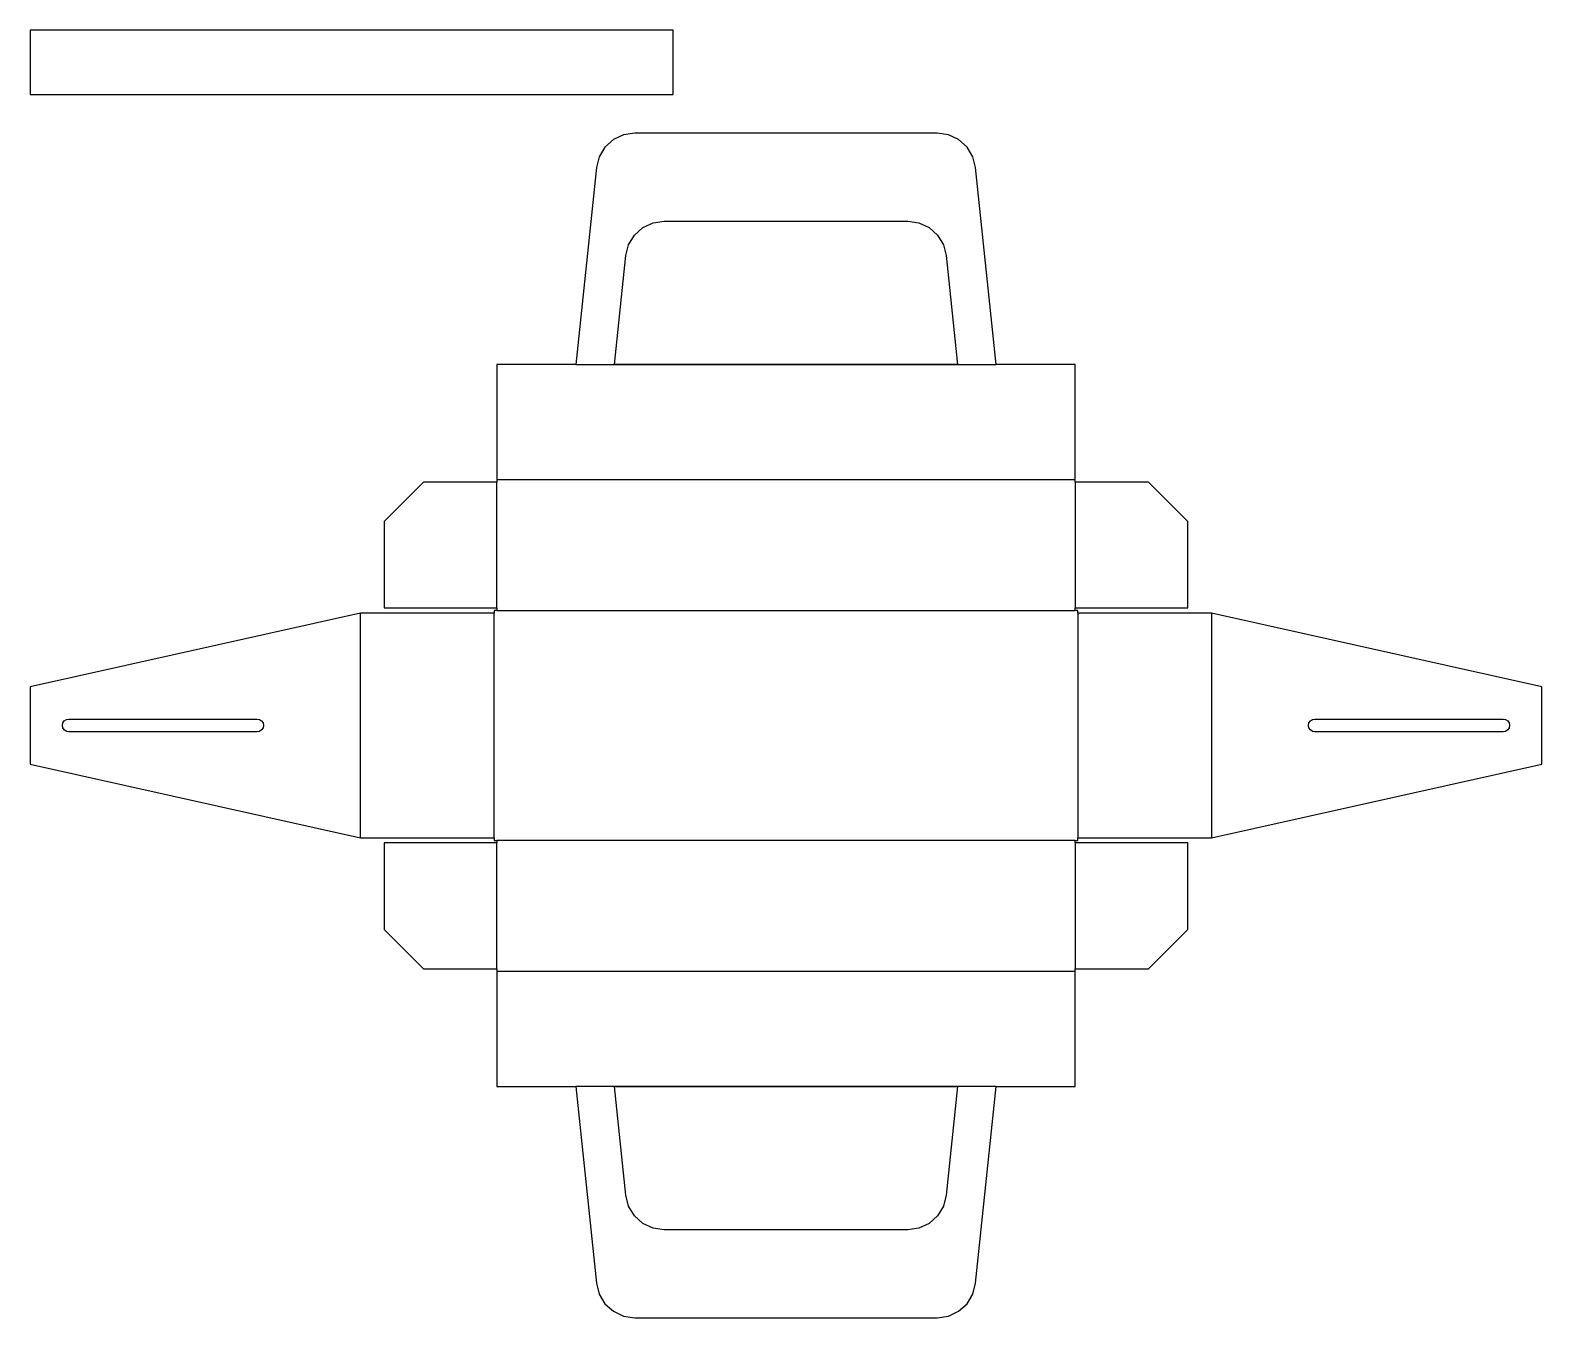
# Model space of a CAD drawing. Header units: millimetres. Extents: x 5 to 240, y 5 to 205.
import ezdxf

# ---------------------------------------------------------------- set-up
doc = ezdxf.new("R2010")
doc.units = ezdxf.units.MM
for name, color, linetype in [('CREASE', 5, 'CONTINUOUS'), ('CUT', 1, 'CONTINUOUS'), ('ENGRAVE', 7, 'CONTINUOUS')]:
    doc.layers.add(name, color=color, linetype=linetype)

msp = doc.modelspace()

# ---------------------------------------------------------------- linework, layer by layer
at = {"layer": 'CREASE'}
for points in [[(89.846, 153.28), (155.194, 153.28)], [(77.54, 135.4), (167.5, 135.4)], [(77.54, 115.42), (77.54, 135)], [(167.5, 135), (167.5, 115.42)], [(56.38, 79.66), (56.38, 114.62)], [(77.14, 79.66), (77.14, 114.62)], [(77.54, 115.02), (167.5, 115.02)], [(167.9, 114.62), (167.9, 79.66)], [(188.66, 114.62), (188.66, 79.66)], [(167.5, 79.26), (77.54, 79.26)], [(77.54, 59.28), (77.54, 78.86)], [(167.5, 78.86), (167.5, 59.28)], [(167.5, 58.88), (77.54, 58.88)], [(155.194, 41), (89.846, 41)]]:
    msp.add_lwpolyline(points, dxfattribs=at)
at = {"layer": 'CUT'}
for points in [[(77.14, 79.26), (77.54, 79.26), (77.54, 78.86), (60.06, 78.86), (60.06, 65.398), (66.178, 59.28), (77.54, 59.28), (77.54, 41), (89.846, 41), (93.031, 10.379), (93.466, 8.68), (94.373, 7.178), (95.676, 6.004), (97.263, 5.257), (98.999, 5), (146.041, 5), (147.777, 5.257), (149.364, 6.004), (150.667, 7.178), (151.574, 8.68), (152.009, 10.379), (155.194, 41), (167.5, 41), (167.5, 59.28), (178.862, 59.28), (184.98, 65.398), (184.98, 78.86), (167.5, 78.86), (167.5, 79.26), (167.9, 79.26), (167.9, 79.66), (188.66, 79.66), (240.04, 91.14), (240.04, 103.14), (188.66, 114.62), (167.9, 114.62), (167.9, 115.02), (167.5, 115.02), (167.5, 115.42), (184.98, 115.42), (184.98, 128.882), (178.862, 135), (167.5, 135), (167.5, 153.28), (155.194, 153.28), (152.009, 183.901), (151.574, 185.6), (150.667, 187.102), (149.364, 188.276), (147.777, 189.024), (146.041, 189.28), (98.999, 189.28), (97.263, 189.024), (95.676, 188.276), (94.373, 187.102), (93.466, 185.6), (93.031, 183.901), (89.846, 153.28), (77.54, 153.28), (77.54, 135), (66.178, 135), (60.06, 128.882), (60.06, 115.42), (77.54, 115.42), (77.54, 115.02), (77.14, 115.02), (77.14, 114.62), (56.38, 114.62), (5, 103.14), (5, 91.14), (56.38, 79.66), (77.14, 79.66)], [(149.194, 153.28), (95.846, 153.28), (97.608, 170.221), (98.043, 171.92), (98.951, 173.422), (100.254, 174.596), (101.841, 175.344), (103.576, 175.6), (141.464, 175.6), (143.199, 175.344), (144.786, 174.596), (146.089, 173.422), (146.997, 171.92), (147.432, 170.221)], [(11, 96.14), (10.617, 96.216), (10.293, 96.433), (10.076, 96.757), (10, 97.14), (10.076, 97.523), (10.293, 97.847), (10.617, 98.064), (11, 98.14), (40.274, 98.14), (40.656, 98.064), (40.981, 97.847), (41.197, 97.523), (41.274, 97.14), (41.197, 96.757), (40.981, 96.433), (40.656, 96.216), (40.274, 96.14)], [(204.766, 96.14), (204.384, 96.216), (204.059, 96.433), (203.843, 96.757), (203.766, 97.14), (203.843, 97.523), (204.059, 97.847), (204.384, 98.064), (204.766, 98.14), (234.04, 98.14), (234.423, 98.064), (234.747, 97.847), (234.964, 97.523), (235.04, 97.14), (234.964, 96.757), (234.747, 96.433), (234.423, 96.216), (234.04, 96.14)], [(95.846, 41), (149.194, 41), (147.432, 24.059), (146.997, 22.36), (146.089, 20.858), (144.786, 19.684), (143.199, 18.937), (141.464, 18.68), (103.576, 18.68), (101.841, 18.937), (100.254, 19.684), (98.951, 20.858), (98.043, 22.36), (97.608, 24.059)]]:
    msp.add_lwpolyline(points, close=True, dxfattribs=at)
at = {"layer": 'ENGRAVE'}
msp.add_lwpolyline([(5, 195.28), (105, 195.28), (105, 205.28), (5, 205.28)], close=True, dxfattribs=at)

doc.saveas('drawing.dxf')
